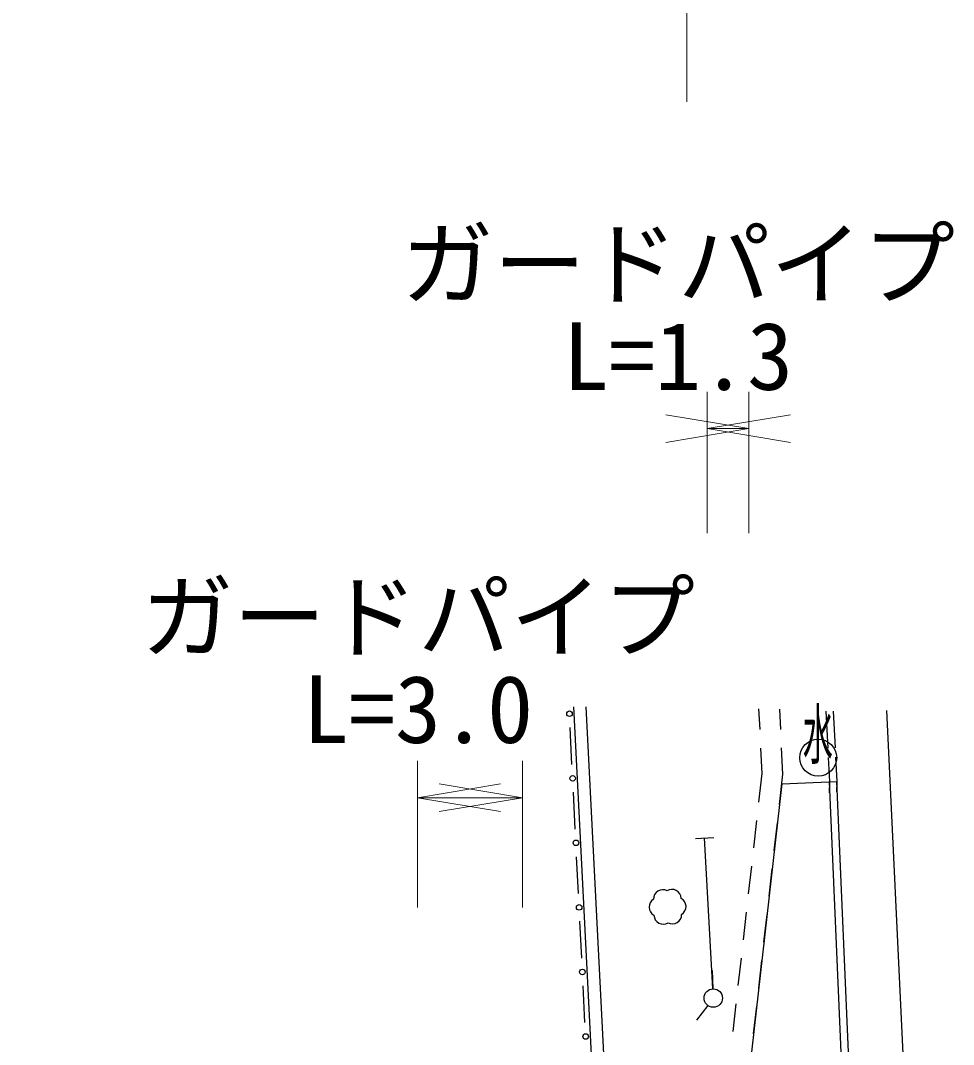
# Model space of a CAD drawing. Units: millimetres, scale not verified. Extents: x 40000 to 680000, y 20000 to 380000.
# Drawn here: x 184811 to 210082, y 315583 to 343311 of the extents above; entities that cross this region are included whole.
import ezdxf
from ezdxf.enums import TextEntityAlignment as Align

# ---------------------------------------------------------------- set-up
doc = ezdxf.new("R2010")
doc.units = ezdxf.units.MM
doc.header["$LTSCALE"] = 1000
for name, color, linetype, lineweight in [('M-BGD', 7, 'Continuous', 25), ('M-BGD-EXST', 7, 'Continuous', 25), ('M-STR-HTXT', 7, 'Continuous', 13), ('M-STR-STRC', 7, 'Continuous', 25)]:
    doc.layers.add(name, color=color, linetype=linetype, lineweight=lineweight)
doc.styles.add('ＭＳ ゴシック', font='')
doc.styles.get('ＭＳ ゴシック').set_extended_font_data('MS Gothic')

# ---------------------------------------------------------------- blocks, each defined once
blk = doc.blocks.new('open_arrow')
at = {"color": 0, "linetype": 'Continuous', "lineweight": -2}
blk.add_lwpolyline([(7.5, 1.25), (0, 0), (7.5, -1.25)], dxfattribs=at)

msp = doc.modelspace()

# ---------------------------------------------------------------- linework, layer by layer
at = {"layer": 'M-BGD'}
for p, q in [((200332, 314247), (199802, 324727)), ((204841, 324110), (204813, 324670)), ((205402, 324115), (205374, 324663)), ((206624, 324607), (206674, 323608)), ((206824, 324613), (206874, 323614)), ((199748, 323166), (199698, 324165)), ((204900, 322924), (204866, 323610)), ((205462, 322907), (205426, 323615)), ((206687, 323358), (206720, 322703)), ((206887, 323365), (206920, 322705)), ((204812, 322148), (204900, 322924)), ((205368, 322082), (205462, 322907)), ((205432, 322641), (206920, 322705)), ((206720, 322703), (206713, 322397)), ((207280, 309810), (206721, 322697)), ((206920, 322705), (206914, 322429)), ((207480, 309818), (206920, 322705)), ((199836, 321418), (199786, 322417)), ((204672, 320906), (204756, 321651)), ((205228, 320840), (205312, 321585)), ((203091, 321163), (203590, 321190)), ((203561, 317090), (203341, 321176)), ((199924, 319670), (199874, 320669)), ((204531, 319664), (204616, 320409)), ((205087, 319598), (205172, 320343)), ((204391, 318422), (204475, 319167)), ((200011, 317922), (199961, 318921)), ((204947, 318355), (205031, 319101)), ((204251, 317180), (204335, 317925)), ((204807, 317113), (204891, 317859)), ((200099, 316175), (200049, 317173)), ((204110, 315938), (204194, 316683)), ((204666, 315871), (204750, 316617))]:
    msp.add_line(p, q, dxfattribs=at)
for points in [[(187530, 302878), (193575, 302797), (200882, 310064), (200662, 314263), (200132, 324723)], [(205432, 322641), (204095, 310823), (202858, 306802), (195168, 301550), (184811, 299216)]]:
    msp.add_lwpolyline(points, dxfattribs=at)
for centre in [(199680, 324539), (199767, 322791), (199855, 321044), (199943, 319296), (200030, 317548), (200118, 315800)]:
    msp.add_circle(centre, 75, dxfattribs=at)
at = {"layer": 'M-BGD-EXST'}
for p, q in [((203569, 317090), (203558, 317590)), ((203424, 316640), (203124, 316241))]:
    msp.add_line(p, q, dxfattribs=at)
for centre, radius in [((206417, 323350), 500), ((203574, 316840), 250)]:
    msp.add_circle(centre, radius, dxfattribs=at)
for centre, start, end in [((202206, 319525), 61.6536, 181.6536), ((202455, 319533), 1.6536, 121.6536), ((202087, 319305), 121.6536, 241.6536), ((202587, 319320), 301.6536, 61.6536), ((202218, 319093), 181.6536, 301.6536), ((202468, 319100), 241.6536, 1.6536)]:
    msp.add_arc(centre, 250, start, end, dxfattribs=at)
at = {"layer": 'M-STR-HTXT'}
for p, q in [((202858, 341108), (202858, 346947)), ((203413, 329430), (203413, 333259)), ((204537, 329430), (204537, 333259)), ((203413, 332259), (204537, 332259)), ((195560, 319292), (195560, 323264)), ((198404, 319292), (198404, 323264)), ((195560, 322264), (198404, 322264))]:
    msp.add_line(p, q, dxfattribs=at)
at = {"layer": 'M-STR-STRC'}
msp.add_line((208869, 312105), (208275, 324630), dxfattribs=at)

# ---------------------------------------------------------------- block references
at = {"layer": 'M-STR-HTXT', "xscale": 300, "yscale": 300, "rotation": 180}
for p in [(204537, 332259), (198404, 322264)]:
    msp.add_blockref('open_arrow', p, dxfattribs=at)
at = {"layer": 'M-STR-HTXT', "xscale": 300, "yscale": 300}
for p in [(203413, 332259), (195560, 322264)]:
    msp.add_blockref('open_arrow', p, dxfattribs=at)

# ---------------------------------------------------------------- texts
at = {"layer": 'M-BGD-EXST', "style": 'ＭＳ ゴシック', "width": 0.45}
msp.add_text('水', height=1320, dxfattribs=at).set_placement((206002, 322929), align=Align.BOTTOM_LEFT)
at = {"layer": 'M-STR-HTXT', "style": 'ＭＳ ゴシック'}
for s, p in [('ガードパイプ', (202621, 335259)), ('L=1.3', (202621, 332759)), ('ガードパイプ', (195578, 325698)), ('L=3.0', (195578, 323198))]:
    msp.add_text(s, height=1833, dxfattribs=at).set_placement(p, align=Align.BOTTOM_CENTER)

doc.saveas('drawing.dxf')
